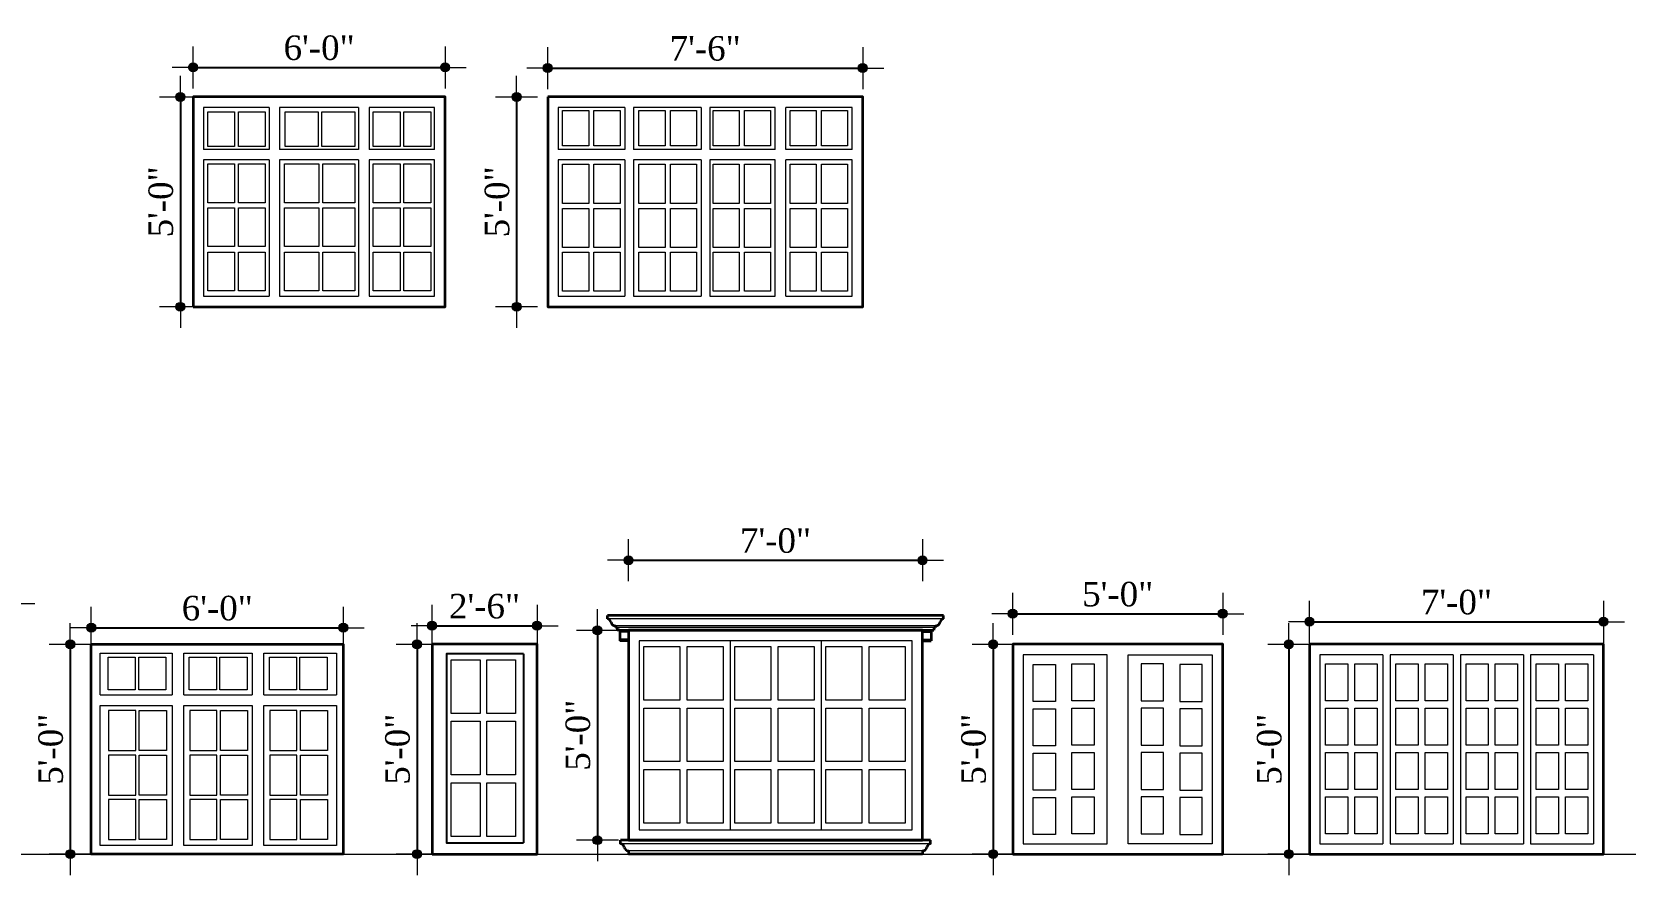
# Model space of a CAD drawing. Header units: inches. Extents: x 244 to 65245, y -2247 to 11745.
# Drawn here: x 62845 to 63300.3, y 9969 to 10210 of the extents above; entities that cross this region are included whole.
import ezdxf

# ---------------------------------------------------------------- set-up
doc = ezdxf.new("R2010")
doc.units = ezdxf.units.IN
doc.header["$MEASUREMENT"] = 0
doc.layers.add('d-w', color=2, linetype='Continuous')
for name, color, linetype, lineweight in [('DIMENSION', 115, 'Continuous', 15), ('DOOR ELEVATION', 21, 'Continuous', 15), ('ELEVATION', 30, 'Continuous', 35), ('HACTH', 8, 'Continuous', 13), ('Location', 8, 'Continuous', 13), ('WINDOW', 5, 'Continuous', 18), ('WINDOW ELEVATION', 5, 'Continuous', 18), ('WINDOW FRAME', 3, 'Continuous', 15)]:
    doc.layers.add(name, color=color, linetype=linetype, lineweight=lineweight)
doc.styles.add('7 INCH', font='times.ttf', dxfattribs={"height": 7})
doc.dimstyles.new('7 INCH', dxfattribs={"dimscale": 0, "dimtxt": 7, "dimasz": 1, "dimexe": 2, "dimexo": 9, "dimgap": 2, "dimtad": 1, "dimdec": 0, "dimzin": 3, "dimdsep": 46, "dimlunit": 4, "dimtxsty": '7 INCH', "dimblk": 'DIM', "dimcen": 3, "dimdle": 3, "dimse1": 1, "dimse2": 1, "dimclrd": 256, "dimclre": 256, "dimclrt": 7, "dimadec": 1, "dimazin": 2, "dimtfac": 1, "dimtdec": 0, "dimtix": 1, "dimtofl": 0, "dimtmove": 2, "dimatfit": 3, "dimldrblk": 'DIM', "dimfxl": 2, "dimfrac": 2, "dimtolj": 2, "dimtzin": 0, "dimarcsym": 0})

# ---------------------------------------------------------------- blocks, each defined once
blk = doc.blocks.new('DIM')
at = {"layer": 'DIMENSION'}
h = blk.add_hatch(color=256, dxfattribs=at)
h.paths.add_polyline_path([(0, 1.28), (0, 0), (1.28, 0, 0.414214)])
h.paths.add_polyline_path([(1.28, 0), (0, 0), (0, -1.28, 0.414214)])
h.paths.add_polyline_path([(0, 0), (-1.28, 0, 0.414214), (0, -1.28)])
h.paths.add_polyline_path([(0, 1.28, 0.414214), (-1.28, 0), (0, 0)])
for p, q in [((0, 6), (0, -6)), ((-6, 0), (6, 0))]:
    blk.add_line(p, q, dxfattribs=at)
blk.add_circle((0, 0), 1.28, dxfattribs=at)
blk = doc.blocks.new('*D317')
at = {"layer": 'Defpoints', "color": 0, "lineweight": -2, "ltscale": 2, "transparency": 16777216}
for p in [(62839.87, 10046.56), (62767.87, 10034.95), (62839.87, 10034.95)]:
    blk.add_point(p, dxfattribs=at)
at = {"layer": 'DIMENSION', "lineweight": -2, "ltscale": 2, "transparency": 16777216}
blk.add_line((62768.87, 10046.56), (62838.87, 10046.56), dxfattribs=at)
at = {"layer": 'DIMENSION', "lineweight": -2, "ltscale": 2, "transparency": 16777216, "rotation": 180}
blk.add_blockref('DIM', (62767.87, 10046.56), dxfattribs=at)
at = {"layer": 'DIMENSION', "lineweight": -2, "ltscale": 2, "transparency": 16777216}
blk.add_blockref('DIM', (62839.87, 10046.56), dxfattribs=at)
at = {"layer": 'DIMENSION', "color": 7, "ltscale": 2, "transparency": 16777216, "insert": (62803.87, 10052.12), "char_height": 7, "attachment_point": 5, "style": '7 INCH'}
blk.add_mtext('\\A2;6\'-0"', dxfattribs=at)
blk = doc.blocks.new('*D319')
at = {"layer": 'Defpoints', "color": 0, "lineweight": -2, "ltscale": 2, "transparency": 16777216}
for p in [(62862.01, 10034.95), (62856, 9974.95), (62862.01, 9974.95)]:
    blk.add_point(p, dxfattribs=at)
at = {"layer": 'DIMENSION', "lineweight": -2, "ltscale": 2, "transparency": 16777216}
blk.add_line((62856, 10033.95), (62856, 9975.95), dxfattribs=at)
for p, rotation in [((62856, 10034.95), 90), ((62856, 9974.95), 270)]:
    blk.add_blockref('DIM', p, dxfattribs=dict(at, rotation=rotation))
at = {"layer": 'DIMENSION', "color": 7, "ltscale": 2, "transparency": 16777216, "insert": (62850.44, 10004.95), "char_height": 7, "attachment_point": 5, "rotation": 90, "style": '7 INCH'}
blk.add_mtext('\\A2;5\'-0"', dxfattribs=at)
blk = doc.blocks.new('*D320')
at = {"layer": 'Defpoints', "color": 0, "lineweight": -2, "ltscale": 2, "transparency": 16777216}
for p in [(62934.01, 10039.68), (62862.01, 10034.95), (62934.01, 10034.95)]:
    blk.add_point(p, dxfattribs=at)
at = {"layer": 'DIMENSION', "lineweight": -2, "ltscale": 2, "transparency": 16777216}
blk.add_line((62863.01, 10039.68), (62933.01, 10039.68), dxfattribs=at)
at = {"layer": 'DIMENSION', "lineweight": -2, "ltscale": 2, "transparency": 16777216, "rotation": 180}
blk.add_blockref('DIM', (62862.01, 10039.68), dxfattribs=at)
at = {"layer": 'DIMENSION', "lineweight": -2, "ltscale": 2, "transparency": 16777216}
blk.add_blockref('DIM', (62934.01, 10039.68), dxfattribs=at)
at = {"layer": 'DIMENSION', "color": 7, "ltscale": 2, "transparency": 16777216, "insert": (62898.01, 10045.24), "char_height": 7, "attachment_point": 5, "style": '7 INCH'}
blk.add_mtext('\\A2;6\'-0"', dxfattribs=at)
blk = doc.blocks.new('*D321')
at = {"layer": 'Defpoints', "color": 0, "lineweight": -2, "ltscale": 2, "transparency": 16777216}
for p in [(62959.37, 10034.95), (62955.09, 9974.95), (62959.37, 9974.95)]:
    blk.add_point(p, dxfattribs=at)
at = {"layer": 'DIMENSION', "lineweight": -2, "ltscale": 2, "transparency": 16777216}
blk.add_line((62955.09, 10033.95), (62955.09, 9975.95), dxfattribs=at)
for p, rotation in [((62955.09, 10034.95), 90), ((62955.09, 9974.95), 270)]:
    blk.add_blockref('DIM', p, dxfattribs=dict(at, rotation=rotation))
at = {"layer": 'DIMENSION', "color": 7, "ltscale": 2, "transparency": 16777216, "insert": (62949.53, 10004.95), "char_height": 7, "attachment_point": 5, "rotation": 90, "style": '7 INCH'}
blk.add_mtext('\\A2;5\'-0"', dxfattribs=at)
blk = doc.blocks.new('*D322')
at = {"layer": 'Defpoints', "color": 0, "lineweight": -2, "ltscale": 2, "transparency": 16777216}
for p in [(62989.37, 10040.24), (62959.37, 10034.95), (62989.37, 10034.95)]:
    blk.add_point(p, dxfattribs=at)
at = {"layer": 'DIMENSION', "lineweight": -2, "ltscale": 2, "transparency": 16777216}
blk.add_line((62960.37, 10040.24), (62988.37, 10040.24), dxfattribs=at)
at = {"layer": 'DIMENSION', "lineweight": -2, "ltscale": 2, "transparency": 16777216, "rotation": 180}
blk.add_blockref('DIM', (62959.37, 10040.24), dxfattribs=at)
at = {"layer": 'DIMENSION', "lineweight": -2, "ltscale": 2, "transparency": 16777216}
blk.add_blockref('DIM', (62989.37, 10040.24), dxfattribs=at)
at = {"layer": 'DIMENSION', "color": 7, "ltscale": 2, "transparency": 16777216, "insert": (62974.37, 10045.8), "char_height": 7, "attachment_point": 5, "style": '7 INCH'}
blk.add_mtext('\\A2;2\'-6"', dxfattribs=at)
blk = doc.blocks.new('*D323')
at = {"layer": 'Defpoints', "color": 0, "lineweight": -2, "ltscale": 2, "transparency": 16777216}
for p in [(63185.29, 10043.68), (63125.29, 10034.95), (63185.29, 10034.95)]:
    blk.add_point(p, dxfattribs=at)
at = {"layer": 'DIMENSION', "lineweight": -2, "ltscale": 2, "transparency": 16777216}
blk.add_line((63126.29, 10043.68), (63184.29, 10043.68), dxfattribs=at)
at = {"layer": 'DIMENSION', "lineweight": -2, "ltscale": 2, "transparency": 16777216, "rotation": 180}
blk.add_blockref('DIM', (63125.29, 10043.68), dxfattribs=at)
at = {"layer": 'DIMENSION', "lineweight": -2, "ltscale": 2, "transparency": 16777216}
blk.add_blockref('DIM', (63185.29, 10043.68), dxfattribs=at)
at = {"layer": 'DIMENSION', "color": 7, "ltscale": 2, "transparency": 16777216, "insert": (63155.29, 10049.24), "char_height": 7, "attachment_point": 5, "style": '7 INCH'}
blk.add_mtext('\\A2;5\'-0"', dxfattribs=at)
blk = doc.blocks.new('*D324')
at = {"layer": 'Defpoints', "color": 0, "lineweight": -2, "ltscale": 2, "transparency": 16777216}
for p in [(63294.08, 10041.39), (63210.08, 10034.95), (63294.08, 10034.95)]:
    blk.add_point(p, dxfattribs=at)
at = {"layer": 'DIMENSION', "lineweight": -2, "ltscale": 2, "transparency": 16777216}
blk.add_line((63211.08, 10041.39), (63293.08, 10041.39), dxfattribs=at)
at = {"layer": 'DIMENSION', "lineweight": -2, "ltscale": 2, "transparency": 16777216, "rotation": 180}
blk.add_blockref('DIM', (63210.08, 10041.39), dxfattribs=at)
at = {"layer": 'DIMENSION', "lineweight": -2, "ltscale": 2, "transparency": 16777216}
blk.add_blockref('DIM', (63294.08, 10041.39), dxfattribs=at)
at = {"layer": 'DIMENSION', "color": 7, "ltscale": 2, "transparency": 16777216, "insert": (63252.08, 10046.96), "char_height": 7, "attachment_point": 5, "style": '7 INCH'}
blk.add_mtext('\\A2;7\'-0"', dxfattribs=at)
blk = doc.blocks.new('*D325')
at = {"layer": 'Defpoints', "color": 0, "lineweight": -2, "ltscale": 2, "transparency": 16777216}
for p in [(63125.29, 10034.95), (63119.7, 9974.95), (63125.29, 9974.95)]:
    blk.add_point(p, dxfattribs=at)
at = {"layer": 'DIMENSION', "lineweight": -2, "ltscale": 2, "transparency": 16777216}
blk.add_line((63119.7, 10033.95), (63119.7, 9975.95), dxfattribs=at)
for p, rotation in [((63119.7, 10034.95), 90), ((63119.7, 9974.95), 270)]:
    blk.add_blockref('DIM', p, dxfattribs=dict(at, rotation=rotation))
at = {"layer": 'DIMENSION', "color": 7, "ltscale": 2, "transparency": 16777216, "insert": (63114.14, 10004.95), "char_height": 7, "attachment_point": 5, "rotation": 90, "style": '7 INCH'}
blk.add_mtext('\\A2;5\'-0"', dxfattribs=at)
blk = doc.blocks.new('*D326')
at = {"layer": 'Defpoints', "color": 0, "lineweight": -2, "ltscale": 2, "transparency": 16777216}
for p in [(63210.08, 10034.95), (63204.18, 9974.95), (63210.08, 9974.95)]:
    blk.add_point(p, dxfattribs=at)
at = {"layer": 'DIMENSION', "lineweight": -2, "ltscale": 2, "transparency": 16777216}
blk.add_line((63204.18, 10033.95), (63204.18, 9975.95), dxfattribs=at)
for p, rotation in [((63204.18, 10034.95), 90), ((63204.18, 9974.95), 270)]:
    blk.add_blockref('DIM', p, dxfattribs=dict(at, rotation=rotation))
at = {"layer": 'DIMENSION', "color": 7, "ltscale": 2, "transparency": 16777216, "insert": (63198.62, 10004.95), "char_height": 7, "attachment_point": 5, "rotation": 90, "style": '7 INCH'}
blk.add_mtext('\\A2;5\'-0"', dxfattribs=at)
blk = doc.blocks.new('*D145')
at = {"layer": 'Defpoints', "color": 0, "lineweight": -2, "ltscale": 2, "transparency": 16777216}
for p in [(62891.11, 10191.41), (62887.46, 10131.41), (62891.11, 10131.41)]:
    blk.add_point(p, dxfattribs=at)
at = {"layer": 'DIMENSION', "lineweight": -2, "ltscale": 2, "transparency": 16777216}
blk.add_line((62887.46, 10190.41), (62887.46, 10132.41), dxfattribs=at)
for p, rotation in [((62887.46, 10191.41), 90), ((62887.46, 10131.41), 270)]:
    blk.add_blockref('DIM', p, dxfattribs=dict(at, rotation=rotation))
at = {"layer": 'DIMENSION', "color": 7, "ltscale": 2, "transparency": 16777216, "insert": (62881.9, 10161.41), "char_height": 7, "attachment_point": 5, "rotation": 90, "style": '7 INCH'}
blk.add_mtext('\\A2;5\'-0"', dxfattribs=at)
blk = doc.blocks.new('*D146')
at = {"layer": 'Defpoints', "color": 0, "lineweight": -2, "ltscale": 2, "transparency": 16777216}
for p in [(62963.11, 10199.86), (62891.11, 10191.41), (62963.11, 10191.41)]:
    blk.add_point(p, dxfattribs=at)
at = {"layer": 'DIMENSION', "lineweight": -2, "ltscale": 2, "transparency": 16777216}
blk.add_line((62892.11, 10199.86), (62962.11, 10199.86), dxfattribs=at)
at = {"layer": 'DIMENSION', "lineweight": -2, "ltscale": 2, "transparency": 16777216, "rotation": 180}
blk.add_blockref('DIM', (62891.11, 10199.86), dxfattribs=at)
at = {"layer": 'DIMENSION', "lineweight": -2, "ltscale": 2, "transparency": 16777216}
blk.add_blockref('DIM', (62963.11, 10199.86), dxfattribs=at)
at = {"layer": 'DIMENSION', "color": 7, "ltscale": 2, "transparency": 16777216, "insert": (62927.11, 10205.42), "char_height": 7, "attachment_point": 5, "style": '7 INCH'}
blk.add_mtext('\\A2;6\'-0"', dxfattribs=at)
blk = doc.blocks.new('*D147')
at = {"layer": 'Defpoints', "color": 0, "lineweight": -2, "ltscale": 2, "transparency": 16777216}
for p in [(63082.42, 10199.67), (62992.42, 10191.41), (63082.42, 10191.41)]:
    blk.add_point(p, dxfattribs=at)
at = {"layer": 'DIMENSION', "lineweight": -2, "ltscale": 2, "transparency": 16777216}
blk.add_line((62993.42, 10199.67), (63081.42, 10199.67), dxfattribs=at)
at = {"layer": 'DIMENSION', "lineweight": -2, "ltscale": 2, "transparency": 16777216, "rotation": 180}
blk.add_blockref('DIM', (62992.42, 10199.67), dxfattribs=at)
at = {"layer": 'DIMENSION', "lineweight": -2, "ltscale": 2, "transparency": 16777216}
blk.add_blockref('DIM', (63082.42, 10199.67), dxfattribs=at)
at = {"layer": 'DIMENSION', "color": 7, "ltscale": 2, "transparency": 16777216, "insert": (63037.42, 10205.24), "char_height": 7, "attachment_point": 5, "style": '7 INCH'}
blk.add_mtext('\\A2;7\'-6"', dxfattribs=at)
blk = doc.blocks.new('*D148')
at = {"layer": 'Defpoints', "color": 0, "lineweight": -2, "ltscale": 2, "transparency": 16777216}
for p in [(62991.81, 10191.41), (62983.53, 10131.41), (62992.42, 10131.41)]:
    blk.add_point(p, dxfattribs=at)
at = {"layer": 'DIMENSION', "lineweight": -2, "ltscale": 2, "transparency": 16777216}
blk.add_line((62983.53, 10190.41), (62983.53, 10132.41), dxfattribs=at)
for p, rotation in [((62983.53, 10191.41), 90), ((62983.53, 10131.41), 270)]:
    blk.add_blockref('DIM', p, dxfattribs=dict(at, rotation=rotation))
at = {"layer": 'DIMENSION', "color": 7, "ltscale": 2, "transparency": 16777216, "insert": (62977.97, 10161.41), "char_height": 7, "attachment_point": 5, "rotation": 90, "style": '7 INCH'}
blk.add_mtext('\\A2;5\'-0"', dxfattribs=at)
blk = doc.blocks.new('*D81')
at = {"layer": 'Defpoints', "color": 0, "lineweight": -2, "ltscale": 2, "transparency": 16777216}
for p in [(63099.51, 10058.97), (63015.51, 10027.62), (63099.51, 10027.62)]:
    blk.add_point(p, dxfattribs=at)
at = {"layer": 'DIMENSION', "lineweight": -2, "ltscale": 2, "transparency": 16777216}
blk.add_line((63016.51, 10058.97), (63098.51, 10058.97), dxfattribs=at)
at = {"layer": 'DIMENSION', "lineweight": -2, "ltscale": 2, "transparency": 16777216, "rotation": 180}
blk.add_blockref('DIM', (63015.51, 10058.97), dxfattribs=at)
at = {"layer": 'DIMENSION', "lineweight": -2, "ltscale": 2, "transparency": 16777216}
blk.add_blockref('DIM', (63099.51, 10058.97), dxfattribs=at)
at = {"layer": 'DIMENSION', "color": 7, "ltscale": 2, "transparency": 16777216, "insert": (63057.51, 10064.54), "char_height": 7, "attachment_point": 5, "style": '7 INCH'}
blk.add_mtext('\\A2;7\'-0"', dxfattribs=at)
blk = doc.blocks.new('*D82')
at = {"layer": 'Defpoints', "color": 0, "lineweight": -2, "ltscale": 2, "transparency": 16777216}
for p in [(63015.51, 10038.95), (63006.62, 9978.95), (63015.51, 9978.95)]:
    blk.add_point(p, dxfattribs=at)
at = {"layer": 'DIMENSION', "lineweight": -2, "ltscale": 2, "transparency": 16777216}
blk.add_line((63006.62, 10037.95), (63006.62, 9979.95), dxfattribs=at)
for p, rotation in [((63006.62, 10038.95), 90), ((63006.62, 9978.95), 270)]:
    blk.add_blockref('DIM', p, dxfattribs=dict(at, rotation=rotation))
at = {"layer": 'DIMENSION', "color": 7, "ltscale": 2, "transparency": 16777216, "insert": (63001.06, 10008.95), "char_height": 7, "attachment_point": 5, "rotation": 90, "style": '7 INCH'}
blk.add_mtext('\\A2;5\'-0"', dxfattribs=at)

msp = doc.modelspace()

# ---------------------------------------------------------------- linework, layer by layer
at = {"layer": 'd-w'}
msp.add_line((62985.46, 10032.17), (62985.46, 9978.17), dxfattribs=at)
msp.add_lwpolyline([(62985.46, 10032.17), (62963.46, 10032.17), (62963.46, 9978.17), (62985.46, 9978.17)], dxfattribs=at)
at = {"layer": 'DIMENSION'}
for p, q in [((63096.51, 10035.95), (63018.51, 10035.95)), ((63018.51, 10035.95), (63018.51, 9981.95)), ((63044.51, 10035.95), (63044.51, 9981.95)), ((63070.51, 10035.95), (63070.51, 9981.95)), ((63096.51, 9981.95), (63096.51, 10035.95)), ((63018.51, 9981.95), (63096.51, 9981.95))]:
    msp.add_line(p, q, dxfattribs=at)
at = {"layer": 'DIMENSION', "ltscale": 2}
msp.add_line((62595.07, 9974.95), (63620.74, 9974.95), dxfattribs=at)
at = {"layer": 'DOOR ELEVATION', "linetype": 'Continuous'}
for p, q in [((62894.11, 10188.41), (62894.11, 10176.41)), ((62912.82, 10188.41), (62894.11, 10188.41)), ((62912.82, 10188.41), (62912.82, 10176.41)), ((62915.82, 10188.41), (62915.82, 10176.41)), ((62938.4, 10188.41), (62915.82, 10188.41)), ((62938.4, 10188.41), (62938.4, 10176.41)), ((62960.11, 10188.41), (62941.4, 10188.41)), ((62941.4, 10188.41), (62941.4, 10176.41)), ((62960.11, 10176.41), (62960.11, 10188.41)), ((62995.42, 10188.41), (62995.42, 10176.41)), ((63014.42, 10188.41), (62995.42, 10188.41)), ((63014.42, 10188.41), (63014.42, 10176.41)), ((63016.93, 10188.41), (63016.93, 10176.41)), ((63036.24, 10188.41), (63016.93, 10188.41)), ((63036.24, 10188.41), (63036.24, 10176.41)), ((63038.73, 10188.41), (63038.73, 10176.41)), ((63057.42, 10188.41), (63038.73, 10188.41)), ((63057.42, 10176.41), (63057.42, 10188.41)), ((63060.42, 10176.41), (63060.42, 10188.41)), ((63079.42, 10188.41), (63060.42, 10188.41)), ((63079.42, 10176.41), (63079.42, 10188.41)), ((62912.82, 10176.41), (62894.11, 10176.41)), ((62938.4, 10176.41), (62915.82, 10176.41)), ((62960.11, 10176.41), (62941.4, 10176.41)), ((63014.42, 10176.41), (62995.42, 10176.41)), ((63036.24, 10176.41), (63016.93, 10176.41)), ((63057.42, 10176.41), (63038.73, 10176.41)), ((63079.42, 10176.41), (63060.42, 10176.41)), ((62912.82, 10173.41), (62894.11, 10173.41)), ((62894.11, 10173.41), (62894.11, 10134.41)), ((62912.82, 10173.41), (62912.82, 10134.41)), ((62938.4, 10173.41), (62915.82, 10173.41)), ((62915.82, 10173.41), (62915.82, 10134.41)), ((62938.4, 10173.41), (62938.4, 10134.41)), ((62960.11, 10173.41), (62941.4, 10173.41)), ((62941.4, 10173.41), (62941.4, 10134.41)), ((62960.11, 10134.41), (62960.11, 10173.41)), ((62995.42, 10173.41), (62995.42, 10134.41)), ((63014.42, 10173.41), (62995.42, 10173.41)), ((63014.42, 10173.41), (63014.42, 10134.41)), ((63016.93, 10173.41), (63016.93, 10134.41)), ((63036.24, 10173.41), (63016.93, 10173.41)), ((63036.24, 10173.41), (63036.24, 10134.41)), ((63038.73, 10173.41), (63038.73, 10134.41)), ((63057.42, 10173.41), (63038.73, 10173.41)), ((63057.42, 10134.41), (63057.42, 10173.41)), ((63060.42, 10134.41), (63060.42, 10173.41)), ((63079.42, 10173.41), (63060.42, 10173.41)), ((63079.42, 10134.41), (63079.42, 10173.41)), ((62894.11, 10134.41), (62912.82, 10134.41)), ((62915.82, 10134.41), (62938.4, 10134.41)), ((62941.4, 10134.41), (62960.11, 10134.41)), ((62995.42, 10134.41), (63014.42, 10134.41)), ((63016.93, 10134.41), (63036.24, 10134.41)), ((63038.73, 10134.41), (63057.42, 10134.41)), ((63060.42, 10134.41), (63079.42, 10134.41))]:
    msp.add_line(p, q, dxfattribs=at)
at = {"layer": 'ELEVATION', "linetype": 'Continuous'}
for p, q in [((63105.51, 10043.22), (63009.51, 10043.22)), ((63009.51, 10042.22), (63009.51, 10043.22)), ((63009.51, 10042.22), (63009.51, 10043.22)), ((63105.51, 10042.22), (63105.51, 10043.22)), ((63105.51, 10042.22), (63105.51, 10043.22)), ((63011.77, 10040.19), (63011.77, 10039.7)), ((63012.27, 10039.7), (63011.77, 10039.7)), ((63012.27, 10039.7), (63012.27, 10038.95)), ((63013.01, 10038.95), (63012.27, 10038.95)), ((63013.01, 10038.95), (63013.01, 10035.95)), ((63013.01, 10038.95), (63102.01, 10038.95)), ((63102.01, 10038.95), (63102.75, 10038.95)), ((63102.01, 10038.95), (63102.01, 10035.95)), ((63102.75, 10039.7), (63103.25, 10039.7)), ((63102.75, 10039.7), (63102.75, 10038.95)), ((63103.25, 10040.19), (63103.25, 10039.7)), ((62862.01, 10034.95), (62934.01, 10034.95)), ((63015.51, 10035.95), (63013.01, 10035.95)), ((63099.51, 10035.95), (63102.01, 10035.95)), ((63013.25, 9977.95), (63013.25, 9978.95)), ((63101.77, 9978.95), (63013.25, 9978.95)), ((63101.77, 9977.95), (63101.77, 9978.95)), ((62934.01, 9974.95), (62862.01, 9974.95)), ((63015.51, 9975.92), (63015.51, 9974.95)), ((63099.51, 9974.95), (63015.51, 9974.95)), ((63099.51, 9975.92), (63099.51, 9974.95))]:
    msp.add_line(p, q, dxfattribs=at)
for points in [[(62891.11, 10131.41), (62963.11, 10131.41), (62963.11, 10191.41), (62891.11, 10191.41)], [(62862.01, 10034.95), (62934.01, 10034.95), (62934.01, 9974.95), (62862.01, 9974.95)]]:
    msp.add_lwpolyline(points, close=True, dxfattribs=at)
at = {"layer": 'ELEVATION'}
for points in [[(62992.42, 10191.41), (62992.42, 10131.41), (63082.42, 10131.41), (63082.42, 10191.41)], [(63015.51, 9978.95), (63099.51, 9978.95), (63099.51, 10038.95), (63015.51, 10038.95)], [(62959.37, 9974.95), (62989.37, 9974.95), (62989.37, 10034.95), (62959.37, 10034.95)], [(63125.29, 9974.95), (63185.29, 9974.95), (63185.29, 10034.95), (63125.29, 10034.95)], [(63210.08, 9974.95), (63294.08, 9974.95), (63294.08, 10034.95), (63210.08, 10034.95)]]:
    msp.add_lwpolyline(points, close=True, dxfattribs=at)
at = {"layer": 'ELEVATION', "linetype": 'Continuous'}
for centre, start, end in [((63009.25, 10040.96), 11.637, 78.363), ((63011.77, 10041.48), 191.637, 270), ((63103.25, 10041.48), 270, 348.363), ((63105.77, 10040.96), 101.637, 168.363), ((63012.99, 9976.69), 11.637, 78.363), ((63015.51, 9977.21), 191.637, 270), ((63099.51, 9977.21), 270, 348.363), ((63102.03, 9976.69), 101.637, 168.363)]:
    msp.add_arc(centre, 1.29, start, end, dxfattribs=at)
at = {"layer": 'HACTH'}
for p, q in [((63128.29, 10031.95), (63128.29, 9977.95)), ((63152.29, 10031.95), (63128.29, 10031.95)), ((63152.29, 9977.95), (63152.29, 10031.95)), ((63158.29, 9977.95), (63158.29, 10031.95)), ((63158.29, 10031.95), (63182.29, 10031.95)), ((63182.29, 10031.95), (63182.29, 9977.95)), ((63213.08, 10031.95), (63213.08, 9977.95)), ((63231.08, 10031.95), (63213.08, 10031.95)), ((63231.08, 10031.95), (63231.08, 9977.95)), ((63233.16, 10031.95), (63233.16, 9977.95)), ((63251.16, 10031.95), (63233.16, 10031.95)), ((63251.16, 10031.95), (63251.16, 9977.95)), ((63253.19, 10031.95), (63253.19, 9977.95)), ((63271.19, 10031.95), (63253.19, 10031.95)), ((63271.19, 10031.95), (63271.19, 9977.95)), ((63273.26, 10031.95), (63273.26, 9977.95)), ((63291.26, 10031.95), (63273.26, 10031.95)), ((63291.26, 10031.95), (63291.26, 9977.95)), ((63128.29, 9977.95), (63152.29, 9977.95)), ((63182.29, 9977.95), (63158.29, 9977.95)), ((63213.08, 9977.95), (63231.08, 9977.95)), ((63233.16, 9977.95), (63251.16, 9977.95)), ((63253.19, 9977.95), (63271.19, 9977.95)), ((63273.26, 9977.95), (63291.26, 9977.95))]:
    msp.add_line(p, q, dxfattribs=at)
for points in [[(62895.27, 10187.19), (62902.95, 10187.19), (62902.95, 10177.28), (62895.27, 10177.28)], [(62904.04, 10187.19), (62911.72, 10187.19), (62911.72, 10177.28), (62904.04, 10177.28)], [(62917.37, 10187.19), (62926.83, 10187.19), (62926.83, 10177.28), (62917.37, 10177.28)], [(62927.92, 10187.19), (62937.3, 10187.19), (62937.3, 10177.28), (62927.92, 10177.28)], [(62942.56, 10187.19), (62950.24, 10187.19), (62950.24, 10177.28), (62942.56, 10177.28)], [(62951.33, 10187.19), (62959.01, 10187.19), (62959.01, 10177.28), (62951.33, 10177.28)], [(62996.66, 10187.54), (63004.14, 10187.54), (63004.14, 10177.42), (62996.66, 10177.42)], [(63005.64, 10187.54), (63013.12, 10187.54), (63013.12, 10177.42), (63005.64, 10177.42)], [(63018.48, 10187.54), (63025.97, 10187.54), (63025.97, 10177.42), (63018.48, 10177.42)], [(63027.46, 10187.54), (63034.95, 10187.54), (63034.95, 10177.42), (63027.46, 10177.42)], [(63039.66, 10187.54), (63047.14, 10187.54), (63047.14, 10177.42), (63039.66, 10177.42)], [(63048.64, 10187.54), (63056.12, 10187.54), (63056.12, 10177.42), (63048.64, 10177.42)], [(63061.66, 10187.54), (63069.14, 10187.54), (63069.14, 10177.42), (63061.66, 10177.42)], [(63070.64, 10187.54), (63078.12, 10187.54), (63078.12, 10177.42), (63070.64, 10177.42)], [(62895.27, 10172.26), (62902.95, 10172.26), (62902.95, 10161.18), (62895.27, 10161.18)], [(62904.04, 10172.26), (62911.72, 10172.26), (62911.72, 10161.18), (62904.04, 10161.18)], [(62917.26, 10172.26), (62927.03, 10172.26), (62927.03, 10161.18), (62917.26, 10161.18)], [(62928.12, 10172.26), (62937.3, 10172.26), (62937.3, 10161.18), (62928.12, 10161.18)], [(62942.56, 10172.26), (62950.24, 10172.26), (62950.24, 10161.18), (62942.56, 10161.18)], [(62951.33, 10172.26), (62959.01, 10172.26), (62959.01, 10161.18), (62951.33, 10161.18)], [(62996.66, 10172.17), (63004.14, 10172.17), (63004.14, 10160.97), (62996.66, 10160.97)], [(63005.64, 10172.17), (63013.12, 10172.17), (63013.12, 10160.97), (63005.64, 10160.97)], [(63018.48, 10172.17), (63025.97, 10172.17), (63025.97, 10160.97), (63018.48, 10160.97)], [(63027.46, 10172.17), (63034.95, 10172.17), (63034.95, 10160.97), (63027.46, 10160.97)], [(63039.66, 10172.17), (63047.14, 10172.17), (63047.14, 10160.97), (63039.66, 10160.97)], [(63048.64, 10172.17), (63056.12, 10172.17), (63056.12, 10160.97), (63048.64, 10160.97)], [(63061.66, 10172.17), (63069.14, 10172.17), (63069.14, 10160.97), (63061.66, 10160.97)], [(63070.64, 10172.17), (63078.12, 10172.17), (63078.12, 10160.97), (63070.64, 10160.97)], [(62895.27, 10159.74), (62902.95, 10159.74), (62902.95, 10148.65), (62895.27, 10148.65)], [(62904.04, 10159.74), (62911.72, 10159.74), (62911.72, 10148.65), (62904.04, 10148.65)], [(62917.26, 10159.74), (62927.03, 10159.74), (62927.03, 10148.65), (62917.26, 10148.65)], [(62928.12, 10159.74), (62937.3, 10159.74), (62937.3, 10148.65), (62928.12, 10148.65)], [(62942.56, 10159.74), (62950.24, 10159.74), (62950.24, 10148.65), (62942.56, 10148.65)], [(62951.33, 10159.74), (62959.01, 10159.74), (62959.01, 10148.65), (62951.33, 10148.65)], [(62996.66, 10159.52), (63004.14, 10159.52), (63004.14, 10148.33), (62996.66, 10148.33)], [(63005.64, 10159.52), (63013.12, 10159.52), (63013.12, 10148.33), (63005.64, 10148.33)], [(63018.48, 10159.52), (63025.97, 10159.52), (63025.97, 10148.33), (63018.48, 10148.33)], [(63027.46, 10159.52), (63034.95, 10159.52), (63034.95, 10148.33), (63027.46, 10148.33)], [(63039.66, 10159.52), (63047.14, 10159.52), (63047.14, 10148.33), (63039.66, 10148.33)], [(63048.64, 10159.52), (63056.12, 10159.52), (63056.12, 10148.33), (63048.64, 10148.33)], [(63061.66, 10159.52), (63069.14, 10159.52), (63069.14, 10148.33), (63061.66, 10148.33)], [(63070.64, 10159.52), (63078.12, 10159.52), (63078.12, 10148.33), (63070.64, 10148.33)], [(62895.27, 10147.05), (62902.95, 10147.05), (62902.95, 10135.97), (62895.27, 10135.97)], [(62904.04, 10147.05), (62911.72, 10147.05), (62911.72, 10135.97), (62904.04, 10135.97)], [(62917.26, 10147.05), (62927.03, 10147.05), (62927.03, 10135.97), (62917.26, 10135.97)], [(62928.12, 10147.05), (62937.3, 10147.05), (62937.3, 10135.97), (62928.12, 10135.97)], [(62942.56, 10147.05), (62950.24, 10147.05), (62950.24, 10135.97), (62942.56, 10135.97)], [(62951.33, 10147.05), (62959.01, 10147.05), (62959.01, 10135.97), (62951.33, 10135.97)], [(62996.66, 10147.03), (63004.14, 10147.03), (63004.14, 10135.84), (62996.66, 10135.84)], [(63005.64, 10147.03), (63013.12, 10147.03), (63013.12, 10135.84), (63005.64, 10135.84)], [(63018.48, 10147.03), (63025.97, 10147.03), (63025.97, 10135.84), (63018.48, 10135.84)], [(63027.46, 10147.03), (63034.95, 10147.03), (63034.95, 10135.84), (63027.46, 10135.84)], [(63039.66, 10147.03), (63047.14, 10147.03), (63047.14, 10135.84), (63039.66, 10135.84)], [(63048.64, 10147.03), (63056.12, 10147.03), (63056.12, 10135.84), (63048.64, 10135.84)], [(63061.66, 10147.03), (63069.14, 10147.03), (63069.14, 10135.84), (63061.66, 10135.84)], [(63070.64, 10147.03), (63078.12, 10147.03), (63078.12, 10135.84), (63070.64, 10135.84)], [(62964.88, 10030.48), (62973.11, 10030.48), (62973.11, 10015.19), (62964.88, 10015.19)], [(62974.98, 10030.48), (62983.21, 10030.48), (62983.21, 10015.19), (62974.98, 10015.19)], [(63131.13, 10029.16), (63137.5, 10029.16), (63137.5, 10018.58), (63131.13, 10018.58)], [(63142.21, 10029.33), (63148.58, 10029.33), (63148.58, 10018.75), (63142.21, 10018.75)], [(63168.36, 10029.33), (63161.99, 10029.33), (63161.99, 10018.75), (63168.36, 10018.75)], [(63179.44, 10029.16), (63173.07, 10029.16), (63173.07, 10018.58), (63179.44, 10018.58)], [(63214.7, 10029.33), (63221.07, 10029.33), (63221.07, 10018.75), (63214.7, 10018.75)], [(63223.07, 10029.33), (63229.44, 10029.33), (63229.44, 10018.75), (63223.07, 10018.75)], [(63234.78, 10029.33), (63241.15, 10029.33), (63241.15, 10018.75), (63234.78, 10018.75)], [(63243.15, 10029.33), (63249.52, 10029.33), (63249.52, 10018.75), (63243.15, 10018.75)], [(63254.81, 10029.33), (63261.18, 10029.33), (63261.18, 10018.75), (63254.81, 10018.75)], [(63263.18, 10029.33), (63269.55, 10029.33), (63269.55, 10018.75), (63263.18, 10018.75)], [(63274.89, 10029.33), (63281.26, 10029.33), (63281.26, 10018.75), (63274.89, 10018.75)], [(63283.26, 10029.33), (63289.63, 10029.33), (63289.63, 10018.75), (63283.26, 10018.75)], [(63131.13, 10016.49), (63137.5, 10016.49), (63137.5, 10005.91), (63131.13, 10005.91)], [(63142.21, 10016.67), (63148.58, 10016.67), (63148.58, 10006.09), (63142.21, 10006.09)], [(63168.36, 10016.67), (63161.99, 10016.67), (63161.99, 10006.09), (63168.36, 10006.09)], [(63179.44, 10016.49), (63173.07, 10016.49), (63173.07, 10005.91), (63179.44, 10005.91)], [(63214.7, 10016.67), (63221.07, 10016.67), (63221.07, 10006.09), (63214.7, 10006.09)], [(63223.07, 10016.67), (63229.44, 10016.67), (63229.44, 10006.09), (63223.07, 10006.09)], [(63234.78, 10016.67), (63241.15, 10016.67), (63241.15, 10006.09), (63234.78, 10006.09)], [(63243.15, 10016.67), (63249.52, 10016.67), (63249.52, 10006.09), (63243.15, 10006.09)], [(63254.81, 10016.67), (63261.18, 10016.67), (63261.18, 10006.09), (63254.81, 10006.09)], [(63263.18, 10016.67), (63269.55, 10016.67), (63269.55, 10006.09), (63263.18, 10006.09)], [(63274.89, 10016.67), (63281.26, 10016.67), (63281.26, 10006.09), (63274.89, 10006.09)], [(63283.26, 10016.67), (63289.63, 10016.67), (63289.63, 10006.09), (63283.26, 10006.09)], [(62964.88, 10012.93), (62973.11, 10012.93), (62973.11, 9997.64), (62964.88, 9997.64)], [(62974.98, 10012.93), (62983.21, 10012.93), (62983.21, 9997.64), (62974.98, 9997.64)], [(63131.13, 10003.83), (63137.5, 10003.83), (63137.5, 9993.25), (63131.13, 9993.25)], [(63142.21, 10004), (63148.58, 10004), (63148.58, 9993.42), (63142.21, 9993.42)], [(63168.36, 10004), (63161.99, 10004), (63161.99, 9993.42), (63168.36, 9993.42)], [(63179.44, 10003.83), (63173.07, 10003.83), (63173.07, 9993.25), (63179.44, 9993.25)], [(63214.7, 10004), (63221.07, 10004), (63221.07, 9993.42), (63214.7, 9993.42)], [(63223.07, 10004), (63229.44, 10004), (63229.44, 9993.42), (63223.07, 9993.42)], [(63234.78, 10004), (63241.15, 10004), (63241.15, 9993.42), (63234.78, 9993.42)], [(63243.15, 10004), (63249.52, 10004), (63249.52, 9993.42), (63243.15, 9993.42)], [(63254.81, 10004), (63261.18, 10004), (63261.18, 9993.42), (63254.81, 9993.42)], [(63263.18, 10004), (63269.55, 10004), (63269.55, 9993.42), (63263.18, 9993.42)], [(63274.89, 10004), (63281.26, 10004), (63281.26, 9993.42), (63274.89, 9993.42)], [(63283.26, 10004), (63289.63, 10004), (63289.63, 9993.42), (63283.26, 9993.42)], [(62964.88, 9995.33), (62973.11, 9995.33), (62973.11, 9980.04), (62964.88, 9980.04)], [(62974.98, 9995.33), (62983.21, 9995.33), (62983.21, 9980.04), (62974.98, 9980.04)], [(63131.13, 9991.16), (63137.5, 9991.16), (63137.5, 9980.58), (63131.13, 9980.58)], [(63142.21, 9991.33), (63148.58, 9991.33), (63148.58, 9980.76), (63142.21, 9980.76)], [(63168.36, 9991.33), (63161.99, 9991.33), (63161.99, 9980.76), (63168.36, 9980.76)], [(63179.44, 9991.16), (63173.07, 9991.16), (63173.07, 9980.58), (63179.44, 9980.58)], [(63214.7, 9991.33), (63221.07, 9991.33), (63221.07, 9980.76), (63214.7, 9980.76)], [(63223.07, 9991.33), (63229.44, 9991.33), (63229.44, 9980.76), (63223.07, 9980.76)], [(63234.78, 9991.33), (63241.15, 9991.33), (63241.15, 9980.76), (63234.78, 9980.76)], [(63243.15, 9991.33), (63249.52, 9991.33), (63249.52, 9980.76), (63243.15, 9980.76)], [(63254.81, 9991.33), (63261.18, 9991.33), (63261.18, 9980.76), (63254.81, 9980.76)], [(63263.18, 9991.33), (63269.55, 9991.33), (63269.55, 9980.76), (63263.18, 9980.76)], [(63274.89, 9991.33), (63281.26, 9991.33), (63281.26, 9980.76), (63274.89, 9980.76)], [(63283.26, 9991.33), (63289.63, 9991.33), (63289.63, 9980.76), (63283.26, 9980.76)]]:
    msp.add_lwpolyline(points, close=True, dxfattribs=at)
at = {"layer": 'Location'}
for p, q in [((63105.51, 10042.22), (63009.51, 10042.22)), ((63103.25, 10040.19), (63011.77, 10040.19)), ((63102.75, 10039.7), (63012.27, 10039.7)), ((63015.51, 10038.45), (63013.01, 10038.45)), ((63099.51, 10038.45), (63102.01, 10038.45)), ((63015.51, 10036.45), (63013.01, 10036.45)), ((63099.51, 10036.45), (63102.01, 10036.45)), ((63101.77, 9977.95), (63013.25, 9977.95)), ((63099.51, 9975.92), (63015.51, 9975.92))]:
    msp.add_line(p, q, dxfattribs=at)
at = {"layer": 'WINDOW'}
for points in [[(63019.84, 10034.27), (63030.14, 10034.27), (63030.14, 10018.98), (63019.84, 10018.98)], [(63032.23, 10034.27), (63042.52, 10034.27), (63042.52, 10018.98), (63032.23, 10018.98)], [(63045.84, 10034.27), (63056.14, 10034.27), (63056.14, 10018.98), (63045.84, 10018.98)], [(63058.23, 10034.27), (63068.52, 10034.27), (63068.52, 10018.98), (63058.23, 10018.98)], [(63071.84, 10034.27), (63082.14, 10034.27), (63082.14, 10018.98), (63071.84, 10018.98)], [(63084.23, 10034.27), (63094.52, 10034.27), (63094.52, 10018.98), (63084.23, 10018.98)], [(63019.84, 10016.72), (63030.14, 10016.72), (63030.14, 10001.43), (63019.84, 10001.43)], [(63032.23, 10016.72), (63042.52, 10016.72), (63042.52, 10001.43), (63032.23, 10001.43)], [(63045.84, 10016.72), (63056.14, 10016.72), (63056.14, 10001.43), (63045.84, 10001.43)], [(63058.23, 10016.72), (63068.52, 10016.72), (63068.52, 10001.43), (63058.23, 10001.43)], [(63071.84, 10016.72), (63082.14, 10016.72), (63082.14, 10001.43), (63071.84, 10001.43)], [(63084.23, 10016.72), (63094.52, 10016.72), (63094.52, 10001.43), (63084.23, 10001.43)], [(63019.84, 9999.12), (63030.14, 9999.12), (63030.14, 9983.83), (63019.84, 9983.83)], [(63032.23, 9999.12), (63042.52, 9999.12), (63042.52, 9983.83), (63032.23, 9983.83)], [(63045.84, 9999.12), (63056.14, 9999.12), (63056.14, 9983.83), (63045.84, 9983.83)], [(63058.23, 9999.12), (63068.52, 9999.12), (63068.52, 9983.83), (63058.23, 9983.83)], [(63071.84, 9999.12), (63082.14, 9999.12), (63082.14, 9983.83), (63071.84, 9983.83)], [(63084.23, 9999.12), (63094.52, 9999.12), (63094.52, 9983.83), (63084.23, 9983.83)]]:
    msp.add_lwpolyline(points, close=True, dxfattribs=at)
at = {"layer": 'WINDOW ELEVATION'}
for points in [[(62866.83, 10031.24), (62874.58, 10031.24), (62874.58, 10021.95), (62866.83, 10021.95)], [(62875.58, 10031.24), (62883.33, 10031.24), (62883.33, 10021.95), (62875.58, 10021.95)], [(62890.01, 10031.24), (62897.76, 10031.24), (62897.76, 10021.95), (62890.01, 10021.95)], [(62898.76, 10031.24), (62906.51, 10031.24), (62906.51, 10021.95), (62898.76, 10021.95)], [(62912.88, 10031.24), (62920.63, 10031.24), (62920.63, 10021.95), (62912.88, 10021.95)], [(62921.63, 10031.24), (62929.38, 10031.24), (62929.38, 10021.95), (62921.63, 10021.95)], [(62874.7, 10016.01), (62866.95, 10016.01), (62866.95, 10004.58), (62874.7, 10004.58)], [(62875.7, 10016.01), (62883.45, 10016.01), (62883.45, 10004.58), (62875.7, 10004.58)], [(62897.88, 10016.01), (62890.13, 10016.01), (62890.13, 10004.58), (62897.88, 10004.58)], [(62898.88, 10016.01), (62906.63, 10016.01), (62906.63, 10004.58), (62898.88, 10004.58)], [(62920.76, 10016.01), (62913.01, 10016.01), (62913.01, 10004.58), (62920.76, 10004.58)], [(62921.76, 10016.01), (62929.51, 10016.01), (62929.51, 10004.58), (62921.76, 10004.58)], [(62874.7, 10003.21), (62866.95, 10003.21), (62866.95, 9991.78), (62874.7, 9991.78)], [(62875.7, 10003.21), (62883.45, 10003.21), (62883.45, 9991.78), (62875.7, 9991.78)], [(62897.88, 10003.21), (62890.13, 10003.21), (62890.13, 9991.78), (62897.88, 9991.78)], [(62898.88, 10003.21), (62906.63, 10003.21), (62906.63, 9991.78), (62898.88, 9991.78)], [(62920.76, 10003.21), (62913.01, 10003.21), (62913.01, 9991.78), (62920.76, 9991.78)], [(62921.76, 10003.21), (62929.51, 10003.21), (62929.51, 9991.78), (62921.76, 9991.78)], [(62874.7, 9990.56), (62866.95, 9990.56), (62866.95, 9979.13), (62874.7, 9979.13)], [(62875.7, 9990.56), (62883.45, 9990.56), (62883.45, 9979.13), (62875.7, 9979.13)], [(62897.88, 9990.56), (62890.13, 9990.56), (62890.13, 9979.13), (62897.88, 9979.13)], [(62898.88, 9990.56), (62906.63, 9990.56), (62906.63, 9979.13), (62898.88, 9979.13)], [(62920.76, 9990.56), (62913.01, 9990.56), (62913.01, 9979.13), (62920.76, 9979.13)], [(62921.76, 9990.56), (62929.51, 9990.56), (62929.51, 9979.13), (62921.76, 9979.13)]]:
    msp.add_lwpolyline(points, close=True, dxfattribs=at)
at = {"layer": 'WINDOW FRAME'}
for p, q in [((62864.51, 10032.45), (62885.1, 10032.45)), ((62864.51, 10020.45), (62864.51, 10032.45)), ((62885.1, 10032.45), (62885.1, 10020.45)), ((62888.46, 10032.45), (62907.97, 10032.45)), ((62888.46, 10020.45), (62888.46, 10032.45)), ((62907.97, 10032.45), (62907.97, 10020.45)), ((62911.33, 10032.45), (62932.07, 10032.45)), ((62911.33, 10020.45), (62911.33, 10032.45)), ((62932.07, 10032.45), (62932.07, 10020.45)), ((62864.51, 10020.45), (62885.1, 10020.45)), ((62888.46, 10020.45), (62907.97, 10020.45)), ((62911.33, 10020.45), (62932.07, 10020.45)), ((62864.51, 9977.45), (62864.51, 10017.45)), ((62864.51, 10017.45), (62885.1, 10017.45)), ((62885.1, 10017.45), (62885.1, 9977.45)), ((62888.46, 9977.45), (62888.46, 10017.45)), ((62888.46, 10017.45), (62907.97, 10017.45)), ((62907.97, 10017.45), (62907.97, 9977.45)), ((62911.33, 9977.45), (62911.33, 10017.45)), ((62911.33, 10017.45), (62932.07, 10017.45)), ((62932.07, 10017.45), (62932.07, 9977.45)), ((62885.1, 9977.45), (62864.51, 9977.45)), ((62907.97, 9977.45), (62888.46, 9977.45)), ((62932.07, 9977.45), (62911.33, 9977.45))]:
    msp.add_line(p, q, dxfattribs=at)

# ---------------------------------------------------------------- dimensions: what is measured, and where the dimension line sits
at = {"layer": 'DIMENSION', "ltscale": 2}
for base, p1, p2, picture, middle in [((62963.11, 10199.86), (62891.11, 10191.41), (62963.11, 10191.41), '*D146', (62927.11, 10205.42)), ((63082.42, 10199.67), (62992.42, 10191.41), (63082.42, 10191.41), '*D147', (63037.42, 10205.24)), ((63099.51, 10058.97), (63015.51, 10027.62), (63099.51, 10027.62), '*D81', (63057.51, 10064.54)), ((62839.87, 10046.56), (62767.87, 10034.95), (62839.87, 10034.95), '*D317', (62803.87, 10052.12)), ((63185.29, 10043.68), (63125.29, 10034.95), (63185.29, 10034.95), '*D323', (63155.29, 10049.24)), ((62934.01, 10039.68), (62862.01, 10034.95), (62934.01, 10034.95), '*D320', (62898.01, 10045.24)), ((62989.37, 10040.24), (62959.37, 10034.95), (62989.37, 10034.95), '*D322', (62974.37, 10045.8)), ((63294.08, 10041.39), (63210.08, 10034.95), (63294.08, 10034.95), '*D324', (63252.08, 10046.96))]:
    dim = msp.add_linear_dim(base=base, p1=p1, p2=p2, dimstyle='7 INCH', override={"dimscale": 1}, dxfattribs=at)
    dim.commit()
    dim.dimension.update_dxf_attribs({"geometry": picture, "text_midpoint": middle})
for base, p1, p2, picture, middle in [((62887.46, 10131.41), (62891.11, 10191.41), (62891.11, 10131.41), '*D145', (62881.9, 10161.41)), ((62983.53, 10131.41), (62991.81, 10191.41), (62992.42, 10131.41), '*D148', (62977.97, 10161.41)), ((63006.62, 9978.95), (63015.51, 10038.95), (63015.51, 9978.95), '*D82', (63001.06, 10008.95)), ((62856, 9974.95), (62862.01, 10034.95), (62862.01, 9974.95), '*D319', (62850.44, 10004.95)), ((62955.09, 9974.95), (62959.37, 10034.95), (62959.37, 9974.95), '*D321', (62949.53, 10004.95)), ((63119.7, 9974.95), (63125.29, 10034.95), (63125.29, 9974.95), '*D325', (63114.14, 10004.95)), ((63204.18, 9974.95), (63210.08, 10034.95), (63210.08, 9974.95), '*D326', (63198.62, 10004.95))]:
    dim = msp.add_linear_dim(base=base, p1=p1, p2=p2, angle=90, dimstyle='7 INCH', override={"dimscale": 1}, dxfattribs=at)
    dim.commit()
    dim.dimension.update_dxf_attribs({"geometry": picture, "text_midpoint": middle})

doc.saveas('drawing.dxf')
